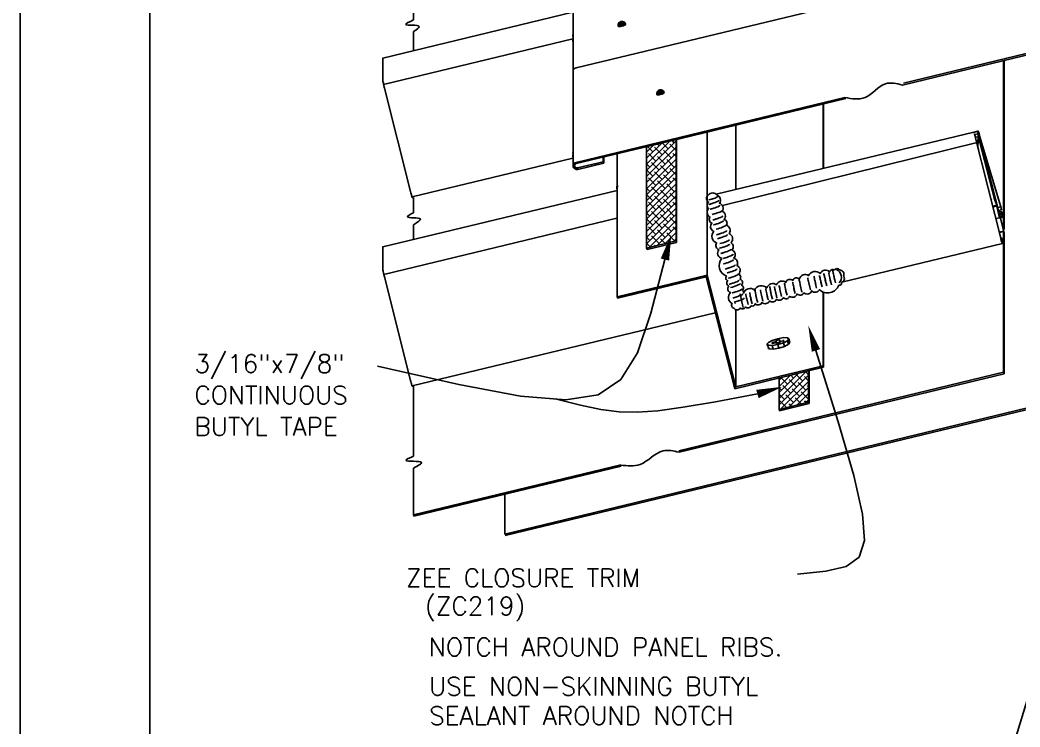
# Model space of a CAD drawing. Extents: x 128.5 to 137, y -26.1 to -15.1.
# Drawn here: x 128.523 to 132.858, y -22.316 to -19.249 of the extents above; entities that cross this region are included whole.
import ezdxf
from ezdxf.enums import TextEntityAlignment as Align

# ---------------------------------------------------------------- set-up
doc = ezdxf.new("R2010")
doc.units = 0
doc.header["$LTSCALE"] = 0.5
doc.header["$MEASUREMENT"] = 0
for name, color, linetype in [('BORDER', 9, 'CONTINUOUS'), ('DIM', 4, 'CONTINUOUS'), ('DWG', 2, 'CONTINUOUS')]:
    doc.layers.add(name, color=color, linetype=linetype)
doc.styles.get("Standard").update_dxf_attribs({"font": 'romans.shx'})

msp = doc.modelspace()

# ---------------------------------------------------------------- hatches: boundary and pattern name
at = {"layer": 'DWG'}
h = msp.add_hatch(dxfattribs=at)
h.set_pattern_fill('ANSI38', color=46, scale=0.15)
h.set_pattern_definition([(45, (9.3305, 0), (-0.0132582521, 0.0132582521), []), (135, (9.3305, 0), (-0.0397747564, 0.0132582521), [0.046875, -0.028125])])
h.paths.add_polyline_path([(131.2393, -20.2392), (131.3671, -20.2077), (131.3671, -19.7679), (131.3458, -19.773), (131.2393, -19.7987)])
h.paths.add_polyline_path([(131.9416, -20.907), (131.9416, -20.7713), (131.8138, -20.8022), (131.8138, -20.9385)])
h.paths.add_polyline_path([(134.6137, -19.7984), (134.4859, -19.7676), (134.4859, -20.214), (134.6137, -20.2455)])
h.paths.add_polyline_path([(134.0395, -20.9385), (134.0395, -20.8022), (133.9339, -20.7766), (133.9117, -20.8155), (133.9117, -20.907)])

# ---------------------------------------------------------------- linework, layer by layer
at = {"layer": 'BORDER'}
for p, q in [((128.5232, -15.1154), (128.5232, -26.1154)), ((129.0857, -15.5529), (129.0857, -25.6779))]:
    msp.add_line(p, q, dxfattribs=at)
at = {"layer": 'DIM', "color": 5}
for points in [[(131.3461, -20.1793, 0, 0.0375, 0), (131.3187, -20.2884, 0.0375, 0.0375, 0)], [(131.9401, -20.5753, 0, 0.0375, 0), (131.9731, -20.6828, 0.0375, 0.0375, 0)], [(131.8278, -20.8402, 0, 0.0375, 0), (131.7197, -20.8715, 0.0375, 0.0375, 0)]]:
    msp.add_lwpolyline(points, format="xyseb", dxfattribs=at)
for points in [[(131.3187, -20.2884), (131.258, -20.5207), (131.1994, -20.6923), (131.1281, -20.8086), (131.0298, -20.8751), (130.8896, -20.8972), (130.6931, -20.8803), (130.4256, -20.8299), (130.0725, -20.7514)], [(131.9731, -20.6828), (132.0693, -20.9924), (132.137, -21.2254), (132.1753, -21.3932), (132.1833, -21.5072), (132.16, -21.5788), (132.1045, -21.6192), (132.0159, -21.64), (131.8932, -21.6524)], [(133.2858, -20.6963), (133.0836, -21.4873), (132.9246, -22.0815), (132.795, -22.5071), (132.6809, -22.7919), (132.5684, -22.964), (132.4437, -23.0513), (132.2928, -23.0817), (132.1018, -23.0834)], [(131.7197, -20.8715), (131.538, -20.905), (131.3974, -20.9293), (131.2877, -20.9445), (131.1987, -20.9508), (131.12, -20.9486), (131.0413, -20.9381), (130.9525, -20.9196), (130.8432, -20.8932)]]:
    msp.add_lwpolyline(points, dxfattribs=at)
at = {"layer": 'DWG'}
for p, q in [((130.921, -18.378), (130.921, -19.8855)), ((132.9271, -18.9756), (130.9336, -19.4571)), ((130.2289, -19.2491), (130.2289, -19.1997)), ((130.9201, -19.215), (130.0966, -19.4148)), ((130.0993, -19.5291), (130.9201, -19.3302)), ((130.2289, -19.3806), (130.2289, -19.2996)), ((130.9201, -19.3203), (130.9201, -19.314)), ((130.9201, -19.3419), (130.9201, -19.3356)), ((130.0966, -19.5156), (130.0966, -19.4139)), ((132.9271, -19.3914), (132.3478, -19.5312)), ((132.3528, -19.5238), (132.9271, -19.3851)), ((130.9228, -19.4643), (130.9273, -19.4598)), ((130.9336, -19.4571), (130.9273, -19.4598)), ((132.7867, -19.4256), (132.7885, -19.4256)), ((132.7867, -20.1501), (132.7867, -19.4256)), ((132.7885, -19.4249), (132.7885, -20.1555)), ((130.921, -19.4697), (130.9228, -19.4643)), ((130.0966, -19.5129), (130.0966, -19.5156)), ((130.0966, -19.5156), (130.0975, -19.5192)), ((130.0975, -19.5192), (130.0984, -19.5237)), ((130.1002, -19.5336), (130.0975, -19.5192)), ((130.0984, -19.5237), (130.0993, -19.5291)), ((130.102, -19.5399), (130.1002, -19.5336)), ((130.1029, -19.5453), (130.102, -19.5399)), ((130.1029, -19.5453), (130.2163, -19.9935)), ((130.9336, -19.8666), (132.0984, -19.5853)), ((132.103, -19.5903), (131.3458, -19.773)), ((132.0046, -19.6146), (132.0055, -19.6146)), ((132.0046, -19.8931), (132.0046, -19.6146)), ((132.0055, -19.6146), (132.0055, -19.8929)), ((131.6266, -19.9844), (131.6266, -19.7064)), ((131.5015, -19.8729), (131.5015, -19.7361)), ((132.658, -19.7352), (131.5411, -20.0051)), ((132.6598, -19.7406), (132.658, -19.7352)), ((132.6589, -19.7352), (132.658, -19.7352)), ((132.676, -19.7307), (132.6589, -19.7352)), ((132.6589, -19.7352), (132.6598, -19.7397)), ((132.6589, -19.7352), (132.6589, -19.7352)), ((132.6751, -19.7316), (132.6598, -19.7361)), ((132.6607, -19.7451), (132.6607, -19.746)), ((132.7786, -20.2131), (132.6607, -19.7451)), ((132.6607, -19.746), (132.6616, -19.746)), ((132.6616, -19.746), (132.6751, -19.7424)), ((132.6625, -19.7478), (132.6634, -19.7514)), ((132.6643, -19.7559), (132.6778, -19.7568)), ((132.6679, -19.7703), (132.667, -19.7649)), ((132.6764, -19.7329), (132.6748, -19.8018)), ((132.6751, -19.7307), (132.6751, -19.7424)), ((132.676, -19.7307), (132.6751, -19.7307)), ((132.676, -19.7343), (132.6751, -19.7316)), ((132.6751, -19.7424), (132.676, -19.7451)), ((132.6751, -19.7424), (132.6805, -19.7433)), ((132.6757, -19.8027), (132.6773, -19.7338)), ((132.676, -19.7487), (132.676, -19.7307)), ((132.6805, -19.7433), (132.676, -19.7316)), ((132.6769, -19.7334), (132.676, -19.7451)), ((132.6787, -19.7397), (132.676, -19.7343)), ((132.6778, -19.7361), (132.676, -19.737)), ((132.676, -19.7379), (132.6769, -19.737)), ((132.676, -19.737), (132.6769, -19.737)), ((132.6769, -19.7379), (132.676, -19.7379)), ((132.676, -19.7487), (132.6778, -19.7469)), ((132.676, -19.7487), (132.6814, -19.7478)), ((132.6787, -19.7577), (132.676, -19.7487)), ((132.6769, -19.7505), (132.676, -19.7487)), ((132.6773, -19.7338), (132.6764, -19.7329)), ((132.6773, -19.7338), (132.6764, -19.7329)), ((132.6773, -19.7338), (132.6764, -19.7338)), ((132.6769, -19.737), (132.6769, -19.7505)), ((132.6769, -19.737), (132.6778, -19.7379)), ((132.6778, -19.7379), (132.6769, -19.7379)), ((132.6769, -19.7523), (132.6778, -19.7514)), ((132.6823, -19.7757), (132.6769, -19.7523)), ((132.6791, -19.7392), (132.6773, -19.7338)), ((132.6782, -19.7365), (132.6773, -19.7365)), ((132.6773, -19.7392), (132.6791, -19.7392)), ((132.6773, -19.7401), (132.6773, -19.7392)), ((132.6782, -19.7392), (132.6773, -19.7401)), ((132.7876, -20.1663), (132.6778, -19.7361)), ((132.6778, -19.7379), (132.6778, -19.7379)), ((132.6796, -19.7424), (132.6778, -19.7433)), ((132.6778, -19.7469), (132.6805, -19.746)), ((132.6778, -19.7514), (132.6823, -19.755)), ((132.6778, -19.7541), (132.6787, -19.7577)), ((132.6778, -19.7541), (132.6778, -19.7541)), ((132.6823, -19.755), (132.6778, -19.7541)), ((132.68, -19.7428), (132.6782, -19.7392)), ((132.6782, -19.741), (132.6782, -19.7437)), ((132.6791, -19.741), (132.6782, -19.741)), ((132.6782, -19.7437), (132.68, -19.7428)), ((132.6809, -19.7464), (132.6782, -19.7473)), ((132.6782, -19.7473), (132.6782, -19.7509)), ((132.6782, -19.7509), (132.6818, -19.75)), ((132.6787, -19.7577), (132.6787, -19.7577)), ((132.6787, -19.7622), (132.6805, -19.7667)), ((132.6791, -19.7392), (132.6791, -19.741)), ((132.6818, -19.75), (132.6791, -19.7392)), ((132.6796, -19.7622), (132.6805, -19.7676)), ((132.6796, -19.7622), (132.6796, -19.7622)), ((132.68, -19.7428), (132.6809, -19.7464)), ((132.6818, -19.7473), (132.68, -19.7428)), ((132.6805, -19.7433), (132.6823, -19.755)), ((132.6805, -19.7433), (132.6805, -19.7433)), ((132.6805, -19.746), (132.6814, -19.7478)), ((132.6805, -19.7658), (132.6832, -19.7649)), ((132.6841, -19.7676), (132.6805, -19.7658)), ((132.6814, -19.7478), (132.6823, -19.7775)), ((132.6814, -19.7478), (132.6814, -19.7478)), ((132.6818, -19.7473), (132.6818, -19.7473)), ((132.6827, -19.7545), (132.6818, -19.7473)), ((132.6827, -19.7518), (132.6818, -19.75)), ((132.7741, -20.0592), (132.6827, -19.7518)), ((132.6832, -19.7631), (132.6859, -19.7712)), ((132.6832, -19.7649), (132.6832, -19.7631)), ((132.6832, -19.7649), (132.6868, -19.7793)), ((132.6841, -19.7649), (132.6832, -19.7649)), ((132.6841, -19.764), (132.6841, -19.7703)), ((132.6841, -19.7703), (132.6841, -19.764)), ((132.6868, -19.7775), (132.6841, -19.7649)), ((131.3458, -19.773), (130.9345, -19.872)), ((131.5676, -20.0532), (132.6832, -19.7775)), ((132.6706, -19.7802), (132.6688, -19.7757)), ((132.6748, -19.8018), (132.6775, -19.8108)), ((132.6766, -19.8045), (132.6757, -19.8027)), ((132.6766, -19.8045), (132.6757, -19.8054)), ((132.6757, -19.8054), (132.6766, -19.8045)), ((132.6766, -19.8072), (132.6766, -19.8045)), ((132.6775, -19.8108), (132.6766, -19.8072)), ((132.6805, -19.7676), (132.748, -20.0313)), ((132.6814, -19.7721), (132.6823, -19.7757)), ((132.6823, -19.7703), (132.6868, -19.773)), ((132.6841, -19.7703), (132.6823, -19.7703)), ((132.6832, -19.7739), (132.685, -19.773)), ((132.6832, -19.7766), (132.6859, -19.7766)), ((132.6832, -19.7775), (132.6832, -19.7766)), ((132.6868, -19.7793), (132.6832, -19.7775)), ((132.685, -19.7667), (132.6841, -19.7676)), ((132.6859, -19.7694), (132.6841, -19.7703)), ((132.685, -19.7721), (132.685, -19.7667)), ((132.6859, -19.7712), (132.685, -19.7721)), ((132.6859, -19.7757), (132.6859, -19.7694)), ((132.6859, -19.7766), (132.6859, -19.7757)), ((132.6868, -19.773), (132.6868, -19.7775)), ((130.2226, -20.0169), (130.9201, -19.8486)), ((130.9201, -19.8234), (130.9201, -19.8288)), ((130.9201, -19.8342), (130.9201, -19.8432)), ((131.0515, -19.845), (131.0533, -19.845)), ((131.0515, -19.8639), (131.0515, -19.845)), ((131.0533, -19.845), (131.0533, -19.8702)), ((131.1118, -19.8306), (131.1118, -19.9665)), ((132.6775, -19.8108), (132.6775, -19.8108)), ((130.921, -19.8792), (130.9228, -19.8738)), ((130.921, -19.8855), (130.9237, -19.8909)), ((130.9228, -19.8738), (130.9273, -19.8693)), ((130.9237, -19.8738), (130.9228, -19.8738)), ((130.9237, -19.8909), (130.9237, -19.8738)), ((130.9237, -19.8909), (130.9291, -19.8954)), ((130.9273, -19.8693), (130.9336, -19.8666)), ((130.93, -19.8747), (130.9273, -19.8792)), ((130.9273, -19.8792), (130.9273, -19.8837)), ((130.9273, -19.8837), (130.93, -19.8882)), ((130.9291, -19.8954), (130.9291, -19.8873)), ((130.9291, -19.8954), (130.9345, -19.8972)), ((130.9345, -19.872), (130.93, -19.8747)), ((130.93, -19.8882), (130.9345, -19.8909)), ((130.9345, -19.8666), (130.9336, -19.8666)), ((130.9345, -19.8909), (130.9399, -19.8909)), ((130.9345, -19.8909), (130.9399, -19.8909)), ((130.9345, -19.8972), (130.9345, -19.8909)), ((130.9399, -19.8909), (131.0515, -19.8639)), ((130.9408, -19.8972), (131.0533, -19.8702)), ((130.9408, -19.8918), (130.9408, -19.8972)), ((131.0515, -19.8639), (131.0533, -19.8702)), ((131.5015, -19.8729), (131.5015, -20.0115)), ((130.9408, -19.8972), (130.9345, -19.8972)), ((131.11, -19.9701), (131.11, -19.9782)), ((131.1109, -19.971), (131.11, -19.9701)), ((131.11, -19.9782), (131.1118, -19.9728)), ((131.1118, -19.9872), (131.11, -19.9782)), ((131.1118, -19.9728), (131.1109, -19.971)), ((131.1115, -19.9885), (131.1115, -19.9621)), ((131.1118, -19.9665), (131.1127, -19.9728)), ((131.1118, -20.106), (131.1118, -19.9665)), ((131.1118, -19.9728), (131.1127, -19.9755)), ((131.1127, -19.9674), (131.1127, -19.9728)), ((131.1127, -19.9728), (131.1127, -19.9674)), ((132.7264, -19.944), (132.73, -19.9458)), ((132.7291, -19.9413), (132.73, -19.944)), ((132.7291, -19.9413), (132.7291, -19.9413)), ((132.73, -19.9458), (132.7291, -19.9413)), ((132.73, -19.944), (132.73, -19.9467)), ((132.7471, -20.0205), (132.73, -19.9458)), ((131.1115, -19.9885), (130.0966, -20.2338)), ((130.2172, -19.9989), (130.2163, -19.9935)), ((130.2172, -19.9989), (130.219, -20.0034)), ((130.2199, -20.0079), (130.219, -20.0034)), ((130.2217, -20.0151), (130.2199, -20.0079)), ((130.2208, -20.0115), (130.2217, -20.0151)), ((130.2235, -20.0187), (130.2217, -20.0151)), ((130.2235, -20.0187), (130.2244, -20.0187)), ((130.2244, -20.0187), (130.2244, -20.0187)), ((130.2289, -20.0187), (130.2289, -20.0852)), ((131.5015, -20.3562), (131.5015, -20.0115)), ((132.7462, -20.0196), (132.7462, -20.0196)), ((132.7471, -20.0205), (132.7462, -20.0196)), ((132.7462, -20.0196), (132.7507, -20.0367)), ((132.7462, -20.0241), (132.7471, -20.0259)), ((132.7471, -20.0205), (132.7471, -20.0205)), ((132.748, -20.0277), (132.7471, -20.0205)), ((132.7336, -20.0313), (132.7327, -20.0277)), ((132.7399, -20.0574), (132.757, -20.0529)), ((132.7579, -20.0565), (132.7408, -20.0601)), ((132.7471, -20.0259), (132.7534, -20.0421)), ((132.748, -20.0277), (132.7489, -20.034)), ((132.748, -20.0277), (132.748, -20.0277)), ((132.7489, -20.0304), (132.748, -20.0277)), ((132.7489, -20.0313), (132.7489, -20.0304)), ((132.7525, -20.0367), (132.7489, -20.0313)), ((132.7525, -20.0367), (132.7516, -20.0367)), ((132.7516, -20.0376), (132.7525, -20.0376)), ((132.7525, -20.0376), (132.7525, -20.0367)), ((132.7525, -20.0376), (132.7525, -20.0367)), ((132.7534, -20.0394), (132.757, -20.0529)), ((132.7534, -20.0394), (132.7534, -20.0394)), ((132.7543, -20.0448), (132.7534, -20.0394)), ((132.7534, -20.0421), (132.7543, -20.043)), ((132.7543, -20.0421), (132.7543, -20.0448)), ((132.7543, -20.043), (132.7543, -20.0421)), ((132.7543, -20.043), (132.7561, -20.0502)), ((132.757, -20.0529), (132.7579, -20.0574)), ((132.7579, -20.0565), (132.7696, -20.1078)), ((132.7579, -20.0574), (132.7579, -20.0565)), ((132.7633, -20.0619), (132.7741, -20.0592)), ((132.7741, -20.0565), (132.7759, -20.0673)), ((132.7741, -20.0565), (132.7741, -20.0565)), ((132.7759, -20.0673), (132.7777, -20.0727)), ((132.7777, -20.0727), (132.7759, -20.0682)), ((132.7759, -20.0682), (132.7777, -20.0727)), ((131.1109, -20.1087), (130.1002, -20.3526)), ((131.1118, -20.106), (131.1118, -20.4498)), ((132.7696, -20.1078), (132.7534, -20.1105)), ((132.766, -20.0754), (132.7777, -20.0727)), ((132.7669, -20.0763), (132.766, -20.0754)), ((132.7678, -20.0799), (132.7795, -20.0817)), ((132.7696, -20.1078), (132.7687, -20.1069)), ((132.7795, -20.0853), (132.7696, -20.088)), ((132.7696, -20.088), (132.7705, -20.0907)), ((132.775, -20.1069), (132.7696, -20.1078)), ((132.7705, -20.0907), (132.7804, -20.088)), ((132.7804, -20.0907), (132.7714, -20.0925)), ((132.7795, -20.0997), (132.7732, -20.1006)), ((132.7732, -20.1006), (132.7741, -20.1069)), ((132.7741, -20.1069), (132.7804, -20.106)), ((132.7804, -20.106), (132.775, -20.1069)), ((132.7795, -20.0817), (132.7795, -20.0853)), ((132.7795, -20.0853), (132.7804, -20.0871)), ((132.7804, -20.088), (132.7795, -20.0853)), ((132.7804, -20.0916), (132.7795, -20.0997)), ((132.7804, -20.0979), (132.7795, -20.0997)), ((132.7795, -20.0997), (132.7804, -20.106)), ((132.7804, -20.0871), (132.7804, -20.0907)), ((132.7813, -20.0907), (132.7804, -20.0871)), ((132.7804, -20.088), (132.7804, -20.0916)), ((132.7804, -20.097), (132.7822, -20.0961)), ((132.7822, -20.0979), (132.7804, -20.0979)), ((132.7804, -20.106), (132.7822, -20.0979)), ((132.7813, -20.0943), (132.7813, -20.0907)), ((132.7822, -20.0961), (132.7813, -20.0943)), ((132.7822, -20.0961), (132.7822, -20.0979)), ((132.7822, -20.0979), (132.7822, -20.0961)), ((130.2289, -20.1371), (130.2289, -20.1996)), ((132.7804, -20.1321), (132.7849, -20.1474)), ((132.7804, -20.1339), (132.7804, -20.1339)), ((132.7822, -20.1366), (132.7804, -20.1339)), ((132.7804, -20.1384), (132.7867, -20.1537)), ((132.7822, -20.142), (132.7822, -20.1366)), ((132.7822, -20.1384), (132.7831, -20.1402)), ((132.7867, -20.1627), (132.7822, -20.1384)), ((132.7822, -20.142), (132.7858, -20.1582)), ((132.7849, -20.1474), (132.7822, -20.142)), ((132.7831, -20.1402), (132.7831, -20.1429)), ((132.7831, -20.1483), (132.7858, -20.1483)), ((132.784, -20.1474), (132.7849, -20.151)), ((132.7849, -20.1474), (132.784, -20.1474)), ((132.7849, -20.1528), (132.784, -20.1528)), ((132.7849, -20.1465), (132.7849, -20.1474)), ((132.7876, -20.1555), (132.7849, -20.1465)), ((132.7849, -20.151), (132.7858, -20.151)), ((132.7849, -20.1528), (132.7849, -20.1528)), ((132.7867, -20.1537), (132.7849, -20.1528)), ((132.7858, -20.1483), (132.7867, -20.1501)), ((132.7858, -20.1483), (132.7858, -20.1483)), ((132.7858, -20.151), (132.7858, -20.1537)), ((132.7867, -20.1537), (132.7858, -20.1555)), ((132.7858, -20.1537), (132.7867, -20.1537)), ((132.7858, -20.1555), (132.7876, -20.1555)), ((132.7885, -20.1555), (132.7858, -20.1564)), ((132.7876, -20.1555), (132.7867, -20.1627)), ((132.7885, -20.1555), (132.7876, -20.1564)), ((132.7876, -20.1564), (132.7876, -20.1555)), ((132.7876, -20.1564), (132.7885, -20.1555)), ((132.7867, -20.1645), (132.7678, -20.169)), ((132.7678, -20.169), (132.7687, -20.1708)), ((132.7687, -20.1708), (132.7867, -20.1663)), ((132.7741, -20.1942), (132.7741, -20.1951)), ((132.775, -20.1996), (132.7741, -20.1942)), ((132.775, -20.196), (132.7795, -20.1951)), ((132.775, -20.1987), (132.775, -20.196)), ((132.775, -20.1987), (132.775, -20.1987)), ((132.775, -20.1996), (132.775, -20.1987)), ((132.7795, -20.1951), (132.7804, -20.2122)), ((132.7795, -20.1951), (132.7804, -20.2005)), ((132.7858, -20.1564), (132.7876, -20.1564)), ((132.7858, -20.1582), (132.7858, -20.1609)), ((132.7858, -20.1582), (132.7867, -20.1627)), ((132.7858, -20.1582), (132.7858, -20.1582)), ((132.7876, -20.1564), (132.7867, -20.1645)), ((132.7867, -20.1627), (132.7867, -20.7774)), ((132.7867, -20.1663), (132.7876, -20.1726)), ((132.7876, -20.1564), (132.7876, -20.1564)), ((132.7876, -20.1699), (132.7876, -20.1663)), ((132.7885, -20.1726), (132.7876, -20.1699)), ((132.7876, -20.1726), (132.7885, -20.1726)), ((132.7885, -20.1744), (132.7876, -20.1744)), ((132.7885, -20.1726), (132.7885, -20.1744)), ((132.7885, -20.7837), (132.7885, -20.1726)), ((130.0966, -20.232), (130.0966, -20.3346)), ((132.0848, -20.3866), (132.7813, -20.2194)), ((132.7804, -20.2005), (132.775, -20.1996)), ((132.775, -20.1996), (132.7759, -20.205)), ((132.7804, -20.2005), (132.775, -20.1996)), ((132.7759, -20.2023), (132.7759, -20.205)), ((132.7777, -20.2068), (132.7759, -20.2023)), ((132.7759, -20.205), (132.7777, -20.2095)), ((132.7777, -20.2068), (132.7804, -20.2185)), ((132.7777, -20.2068), (132.7777, -20.2068)), ((132.7786, -20.2095), (132.7777, -20.2068)), ((132.7777, -20.2095), (132.7804, -20.2122)), ((132.7786, -20.2095), (132.7786, -20.2095)), ((132.7786, -20.2131), (132.7786, -20.2095)), ((132.7795, -20.2131), (132.7786, -20.2131)), ((132.7795, -20.2122), (132.7795, -20.2131)), ((132.7804, -20.2122), (132.7795, -20.2122)), ((132.7804, -20.2005), (132.7804, -20.2005)), ((132.7822, -20.2176), (132.7804, -20.2005)), ((132.7804, -20.2122), (132.7804, -20.214)), ((132.7804, -20.214), (132.7822, -20.2176)), ((132.7804, -20.2185), (132.7813, -20.2194)), ((132.7813, -20.2185), (132.7822, -20.2176)), ((132.7813, -20.2194), (132.7813, -20.2185)), ((132.7813, -20.2194), (132.7813, -20.2203)), ((132.7822, -20.2176), (132.7822, -20.2194)), ((130.0966, -20.3346), (130.0966, -20.3319)), ((130.0975, -20.3382), (130.0966, -20.3346)), ((130.0993, -20.3472), (130.0975, -20.3382)), ((130.0993, -20.3472), (130.1029, -20.3634)), ((130.1002, -20.3526), (130.0993, -20.3472)), ((130.1002, -20.3526), (130.0993, -20.3472)), ((130.102, -20.358), (130.1002, -20.3526)), ((130.1029, -20.3634), (130.102, -20.358)), ((130.1029, -20.3634), (130.2163, -20.8125)), ((131.1118, -20.4498), (131.5015, -20.3562)), ((131.1127, -20.4561), (131.497, -20.3634)), ((131.5015, -20.3562), (131.497, -20.358)), ((131.497, -20.358), (131.497, -20.3634)), ((131.497, -20.3634), (131.6221, -20.8485)), ((131.6266, -20.8404), (131.5015, -20.3562)), ((131.1127, -20.4561), (131.1118, -20.4498)), ((131.1127, -20.4507), (131.1127, -20.4561)), ((132.0046, -20.7495), (132.0046, -20.4291)), ((132.0055, -20.4295), (132.0055, -20.7558)), ((130.2226, -20.8359), (131.5366, -20.52)), ((131.6266, -20.5058), (131.6266, -20.8404)), ((131.6221, -20.8485), (132.0055, -20.7558)), ((132.0046, -20.7495), (131.6266, -20.8404)), ((132.0055, -20.7558), (132.0046, -20.7495)), ((132.0055, -20.7558), (132.0046, -20.7495)), ((132.7867, -20.7774), (131.3797, -21.1175)), ((131.3799, -21.1237), (132.7885, -20.7837)), ((132.7885, -20.7837), (132.7867, -20.7774)), ((132.7867, -20.7774), (132.7885, -20.7837)), ((130.2163, -20.8125), (130.2172, -20.8179)), ((130.2172, -20.8179), (130.2163, -20.8125)), ((130.2172, -20.8179), (130.219, -20.8224)), ((130.219, -20.8224), (130.2199, -20.8269)), ((130.2199, -20.8269), (130.2217, -20.8341)), ((130.2217, -20.8341), (130.2235, -20.8377)), ((130.2235, -20.8377), (130.2226, -20.8359)), ((130.2244, -20.8377), (130.2235, -20.8377)), ((130.2289, -20.8377), (130.2244, -20.8377)), ((130.2289, -21.1411), (130.2289, -20.8377)), ((131.6221, -20.8485), (131.6221, -20.8224)), ((131.8138, -20.8341), (131.8138, -20.8269)), ((131.8138, -20.8305), (131.8138, -20.8323)), ((131.8138, -20.8377), (131.8138, -20.8413)), ((131.8138, -20.8431), (131.8138, -20.8503)), ((131.8138, -20.8467), (131.8138, -20.8485)), ((131.8138, -20.8557), (131.8138, -20.8575)), ((131.127, -21.1786), (130.2289, -21.3957)), ((130.2289, -21.3957), (130.2289, -21.1931)), ((130.2307, -21.4011), (131.1292, -21.1842)), ((130.2289, -21.3957), (130.2307, -21.4011))]:
    msp.add_line(p, q, dxfattribs=at)
at = {"layer": 'DWG', "color": 46}
for p, q in [((131.119, -19.2618), (131.1163, -19.269)), ((131.1163, -19.269), (131.1181, -19.2636)), ((131.1172, -19.2708), (131.1163, -19.269)), ((131.1163, -19.269), (131.1172, -19.2708)), ((131.1163, -19.2753), (131.1163, -19.269)), ((131.1172, -19.2771), (131.1163, -19.2753)), ((131.119, -19.2645), (131.1172, -19.2708)), ((131.1172, -19.2708), (131.1172, -19.2771)), ((131.1172, -19.2708), (131.1253, -19.2708)), ((131.1262, -19.2771), (131.1172, -19.2771)), ((131.1181, -19.2636), (131.1226, -19.2591)), ((131.1181, -19.2636), (131.119, -19.2645)), ((131.119, -19.2645), (131.1181, -19.2636)), ((131.128, -19.2564), (131.119, -19.2645)), ((131.1226, -19.2591), (131.119, -19.2618)), ((131.1217, -19.2645), (131.119, -19.2645)), ((131.119, -19.2645), (131.1253, -19.2645)), ((131.1199, -19.2708), (131.1208, -19.2771)), ((131.1244, -19.2591), (131.1217, -19.2645)), ((131.1307, -19.2555), (131.1226, -19.2582)), ((131.1343, -19.2564), (131.1226, -19.2582)), ((131.1226, -19.2582), (131.1226, -19.2591)), ((131.1226, -19.2591), (131.1289, -19.2591)), ((131.1244, -19.2591), (131.128, -19.2564)), ((131.1244, -19.2573), (131.1244, -19.2591)), ((131.1334, -19.2627), (131.1244, -19.2573)), ((131.1262, -19.2591), (131.1253, -19.2645)), ((131.1253, -19.2645), (131.1298, -19.2636)), ((131.1253, -19.2645), (131.1253, -19.2708)), ((131.1253, -19.2708), (131.1307, -19.2699)), ((131.1253, -19.2708), (131.1262, -19.2771)), ((131.1262, -19.2564), (131.128, -19.2564)), ((131.1343, -19.2564), (131.1262, -19.2564)), ((131.1289, -19.2591), (131.1262, -19.2591)), ((131.1298, -19.2636), (131.1262, -19.2771)), ((131.1262, -19.2771), (131.1325, -19.2762)), ((131.128, -19.2564), (131.1343, -19.2555)), ((131.128, -19.2564), (131.1289, -19.2555)), ((131.1325, -19.2555), (131.128, -19.2564)), ((131.1433, -19.2717), (131.128, -19.2564)), ((131.128, -19.2564), (131.1379, -19.2609)), ((131.1325, -19.2573), (131.128, -19.2564)), ((131.128, -19.2564), (131.1325, -19.2573)), ((131.1289, -19.2555), (131.1343, -19.2555)), ((131.1298, -19.2636), (131.1289, -19.2591)), ((131.1334, -19.2627), (131.1298, -19.2636)), ((131.1307, -19.2555), (131.1307, -19.2555)), ((131.1325, -19.2555), (131.1307, -19.2555)), ((131.1334, -19.2627), (131.1307, -19.2582)), ((131.1307, -19.2699), (131.1415, -19.2663)), ((131.1307, -19.2699), (131.1325, -19.2762)), ((131.1325, -19.2555), (131.1325, -19.2555)), ((131.1343, -19.2555), (131.1325, -19.2555)), ((131.1343, -19.2555), (131.1325, -19.2555)), ((131.1325, -19.2762), (131.1388, -19.2744)), ((131.1379, -19.2609), (131.1334, -19.2627)), ((131.1361, -19.2681), (131.1334, -19.2627)), ((131.1343, -19.2555), (131.1343, -19.2564)), ((131.1406, -19.2582), (131.1343, -19.2555)), ((131.1343, -19.2555), (131.1343, -19.2564)), ((131.1397, -19.2573), (131.1343, -19.2555)), ((131.1397, -19.2591), (131.1343, -19.2564)), ((131.1343, -19.2564), (131.1397, -19.2591)), ((131.1388, -19.2744), (131.1361, -19.2681)), ((131.1379, -19.2609), (131.1406, -19.2582)), ((131.1442, -19.2609), (131.1379, -19.2609)), ((131.1415, -19.2663), (131.1379, -19.2609)), ((131.1487, -19.2681), (131.1388, -19.2564)), ((131.1388, -19.2744), (131.1433, -19.2717)), ((131.1397, -19.2573), (131.1451, -19.2618)), ((131.1406, -19.2582), (131.1397, -19.2573)), ((131.1442, -19.2609), (131.1406, -19.2582)), ((131.1415, -19.2663), (131.1433, -19.2717)), ((131.1487, -19.2681), (131.1415, -19.2663)), ((131.1433, -19.2717), (131.1469, -19.2699)), ((131.1451, -19.2627), (131.1442, -19.2609)), ((131.1451, -19.2618), (131.1442, -19.2636)), ((131.1442, -19.2636), (131.1451, -19.2627)), ((131.1469, -19.2699), (131.1442, -19.2636)), ((131.1451, -19.2618), (131.1487, -19.2681)), ((131.1469, -19.2699), (131.1487, -19.2681)), ((131.2918, -19.5561), (131.2837, -19.566)), ((131.2837, -19.566), (131.2855, -19.5606)), ((131.2837, -19.566), (131.2855, -19.5606)), ((131.2846, -19.5669), (131.2837, -19.566)), ((131.2837, -19.5723), (131.2837, -19.566)), ((131.2882, -19.5741), (131.2837, -19.5723)), ((131.2855, -19.5732), (131.2837, -19.5723)), ((131.2855, -19.5606), (131.2846, -19.5669)), ((131.2864, -19.5615), (131.2846, -19.5669)), ((131.2846, -19.5669), (131.2855, -19.5732)), ((131.2846, -19.5669), (131.2882, -19.5678)), ((131.2855, -19.5606), (131.2909, -19.5561)), ((131.2855, -19.5606), (131.2864, -19.5588)), ((131.2882, -19.5741), (131.2855, -19.5732)), ((131.2864, -19.5588), (131.2909, -19.5552)), ((131.2909, -19.5561), (131.2864, -19.5588)), ((131.2864, -19.5588), (131.2864, -19.5615)), ((131.2927, -19.5615), (131.2864, -19.5615)), ((131.2891, -19.5615), (131.2882, -19.5678)), ((131.2882, -19.5678), (131.2927, -19.5678)), ((131.2882, -19.5678), (131.2882, -19.5741)), ((131.2927, -19.5678), (131.2882, -19.5678)), ((131.2882, -19.5678), (131.2927, -19.5678)), ((131.2936, -19.5741), (131.2882, -19.5741)), ((131.2927, -19.5615), (131.2891, -19.5615)), ((131.29, -19.5552), (131.299, -19.5525)), ((131.2909, -19.5561), (131.29, -19.5552)), ((131.29, -19.5552), (131.2909, -19.5552)), ((131.2909, -19.5552), (131.3026, -19.5525)), ((131.2918, -19.5543), (131.2909, -19.5552)), ((131.2909, -19.5552), (131.2909, -19.5561)), ((131.3125, -19.5606), (131.2909, -19.5561)), ((131.2909, -19.5561), (131.2963, -19.5561)), ((131.3008, -19.5525), (131.2918, -19.5543)), ((131.3089, -19.5624), (131.2918, -19.5561)), ((131.2936, -19.5561), (131.2927, -19.5615)), ((131.3017, -19.5597), (131.2927, -19.5615)), ((131.2927, -19.5615), (131.2927, -19.5678)), ((131.2927, -19.5678), (131.2981, -19.5669)), ((131.2927, -19.5678), (131.2936, -19.5741)), ((131.2936, -19.5534), (131.2963, -19.5525)), ((131.308, -19.5534), (131.2936, -19.5534)), ((131.2963, -19.5561), (131.2936, -19.5561)), ((131.2972, -19.5606), (131.2936, -19.5741)), ((131.2936, -19.5741), (131.3044, -19.5651)), ((131.3008, -19.5516), (131.2963, -19.5534)), ((131.2963, -19.5525), (131.2963, -19.5561)), ((131.2963, -19.5534), (131.2963, -19.5525)), ((131.3026, -19.5525), (131.2963, -19.5534)), ((131.2963, -19.5525), (131.299, -19.5525)), ((131.2963, -19.5534), (131.2963, -19.5561)), ((131.2963, -19.5534), (131.299, -19.5552)), ((131.2963, -19.5534), (131.3008, -19.5543)), ((131.2963, -19.5561), (131.2963, -19.5534)), ((131.2963, -19.5561), (131.2972, -19.5606)), ((131.2981, -19.5669), (131.2999, -19.5723)), ((131.299, -19.5525), (131.3008, -19.5516)), ((131.299, -19.5552), (131.3017, -19.5534)), ((131.3017, -19.5597), (131.299, -19.5552)), ((131.2999, -19.5723), (131.3062, -19.5705)), ((131.3008, -19.5516), (131.3008, -19.5525)), ((131.3134, -19.5588), (131.3008, -19.5516)), ((131.3008, -19.5516), (131.3008, -19.5516)), ((131.3026, -19.5525), (131.3008, -19.5543)), ((131.3008, -19.5543), (131.3017, -19.5525)), ((131.3008, -19.5543), (131.3053, -19.5579)), ((131.3017, -19.5525), (131.308, -19.5534)), ((131.3017, -19.5534), (131.308, -19.5561)), ((131.3017, -19.5597), (131.3053, -19.5579)), ((131.3044, -19.5651), (131.3017, -19.5597)), ((131.3026, -19.5525), (131.3026, -19.5525)), ((131.308, -19.5534), (131.3026, -19.5525)), ((131.3026, -19.5525), (131.3053, -19.5534)), ((131.308, -19.5552), (131.3026, -19.5525)), ((131.3089, -19.5624), (131.3044, -19.5651)), ((131.3044, -19.5651), (131.3062, -19.5705)), ((131.3053, -19.5579), (131.3089, -19.5624)), ((131.3053, -19.5579), (131.3143, -19.5669)), ((131.3062, -19.5705), (131.3116, -19.5687)), ((131.308, -19.5561), (131.308, -19.5534)), ((131.3125, -19.5579), (131.308, -19.5552)), ((131.308, -19.5552), (131.3125, -19.5579)), ((131.308, -19.5561), (131.308, -19.5552)), ((131.3125, -19.5579), (131.308, -19.5561)), ((131.3089, -19.5624), (131.3116, -19.5687)), ((131.3116, -19.5687), (131.3143, -19.5669)), ((131.3125, -19.5579), (131.3125, -19.5579)), ((131.3134, -19.5588), (131.3125, -19.5606)), ((131.3125, -19.5606), (131.3134, -19.5588)), ((131.3143, -19.5669), (131.3125, -19.5606)), ((131.3161, -19.5642), (131.3134, -19.5588)), ((131.3143, -19.5669), (131.3161, -19.5642)), ((131.2393, -19.7987), (131.2393, -20.2392)), ((131.3671, -20.2077), (131.3671, -19.7679)), ((131.3689, -19.7674), (131.3689, -20.214)), ((131.5087, -20.0295), (131.5366, -20.0214)), ((131.5303, -20.0232), (131.5231, -20.0259)), ((131.5366, -20.0214), (131.5411, -20.0187)), ((131.5366, -20.0214), (131.5411, -20.0187)), ((131.5411, -20.0187), (131.5456, -20.0169)), ((131.5456, -20.0169), (131.551, -20.0133)), ((131.551, -20.0133), (131.551, -20.0124)), ((131.5304, -20.0429), (131.5088, -20.0492)), ((131.5088, -20.0492), (131.516, -20.0474)), ((131.5361, -20.0636), (131.5145, -20.0699)), ((131.5145, -20.0699), (131.5217, -20.0681)), ((131.516, -20.0474), (131.5232, -20.0447)), ((131.5217, -20.0681), (131.5289, -20.0654)), ((131.5367, -20.0402), (131.5304, -20.0429)), ((131.5424, -20.0609), (131.5361, -20.0636)), ((131.5367, -20.0402), (131.5421, -20.0384)), ((131.5421, -20.0384), (131.5493, -20.0348)), ((131.5424, -20.0609), (131.5478, -20.0591)), ((131.5478, -20.0591), (131.555, -20.0555)), ((131.5493, -20.0348), (131.5511, -20.033)), ((131.5493, -20.0348), (131.5511, -20.033)), ((131.5511, -20.033), (131.552, -20.0312)), ((131.555, -20.0555), (131.5568, -20.0537)), ((131.555, -20.0555), (131.5568, -20.0537)), ((131.5568, -20.0537), (131.5577, -20.0519)), ((131.524, -20.0934), (131.5321, -20.0907)), ((131.5474, -20.1106), (131.5258, -20.1169)), ((131.5321, -20.0907), (131.5393, -20.0889)), ((131.533, -20.1151), (131.5402, -20.1124)), ((131.5393, -20.0889), (131.5456, -20.0862)), ((131.5456, -20.0862), (131.5519, -20.0844)), ((131.5537, -20.1079), (131.5474, -20.1106)), ((131.5519, -20.0844), (131.5573, -20.0826)), ((131.5537, -20.1079), (131.5591, -20.1061)), ((131.5573, -20.0826), (131.5618, -20.0799)), ((131.5591, -20.1061), (131.5663, -20.1025)), ((131.5618, -20.0799), (131.5645, -20.0781)), ((131.5645, -20.0781), (131.5663, -20.0772)), ((131.5663, -20.0772), (131.5672, -20.0754)), ((131.5663, -20.1025), (131.5681, -20.1007)), ((131.5663, -20.1025), (131.5681, -20.1007)), ((131.5681, -20.1007), (131.569, -20.0989)), ((131.5258, -20.1169), (131.533, -20.1151)), ((131.5511, -20.1313), (131.5295, -20.1376)), ((131.5295, -20.1376), (131.5367, -20.1358)), ((131.5367, -20.1358), (131.5439, -20.1331)), ((131.5474, -20.1546), (131.5402, -20.1564)), ((131.5555, -20.1519), (131.5474, -20.1546)), ((131.5574, -20.1286), (131.5511, -20.1313)), ((131.5618, -20.1501), (131.5555, -20.1519)), ((131.5574, -20.1286), (131.5628, -20.1268)), ((131.5681, -20.1474), (131.5618, -20.1501)), ((131.5628, -20.1268), (131.57, -20.1232)), ((131.5735, -20.1456), (131.5681, -20.1474)), ((131.5681, -20.1474), (131.5735, -20.1456)), ((131.57, -20.1232), (131.5718, -20.1214)), ((131.57, -20.1232), (131.5718, -20.1214)), ((131.5718, -20.1214), (131.5727, -20.1196)), ((131.5735, -20.1456), (131.5807, -20.142)), ((131.5807, -20.142), (131.5825, -20.1402)), ((131.5825, -20.1402), (131.5834, -20.1384)), ((131.2393, -20.1789), (131.2393, -20.1798)), ((131.2393, -20.1852), (131.2393, -20.1843)), ((131.2393, -20.1897), (131.2393, -20.1906)), ((131.2393, -20.196), (131.2393, -20.1951)), ((131.3671, -20.187), (131.3671, -20.1816)), ((131.3671, -20.1978), (131.3671, -20.1924)), ((131.5643, -20.1745), (131.5427, -20.1808)), ((131.5427, -20.1808), (131.5499, -20.179)), ((131.5681, -20.1915), (131.5465, -20.1978)), ((131.5465, -20.1978), (131.5537, -20.196)), ((131.5499, -20.179), (131.5571, -20.1763)), ((131.5537, -20.196), (131.5609, -20.1933)), ((131.5706, -20.1718), (131.5643, -20.1745)), ((131.5744, -20.1888), (131.5681, -20.1915)), ((131.5706, -20.1718), (131.576, -20.17)), ((131.5744, -20.1888), (131.5798, -20.187)), ((131.576, -20.17), (131.5832, -20.1664)), ((131.5798, -20.187), (131.587, -20.1834)), ((131.5832, -20.1664), (131.585, -20.1646)), ((131.5832, -20.1664), (131.585, -20.1646)), ((131.585, -20.1646), (131.5859, -20.1628)), ((131.587, -20.1834), (131.5888, -20.1816)), ((131.587, -20.1834), (131.5888, -20.1816)), ((131.5888, -20.1816), (131.5897, -20.1798)), ((131.2393, -20.2014), (131.2393, -20.2005)), ((131.2393, -20.2041), (131.2393, -20.2122)), ((131.2393, -20.2077), (131.2393, -20.2068)), ((131.2393, -20.2392), (131.3671, -20.2077)), ((131.2393, -20.2392), (131.2411, -20.2446)), ((131.3689, -20.214), (131.2411, -20.2446)), ((131.359, -20.2095), (131.3572, -20.2104)), ((131.3671, -20.2032), (131.3671, -20.2059)), ((131.3671, -20.2077), (131.3689, -20.214)), ((131.5775, -20.2328), (131.5559, -20.2391)), ((131.5559, -20.2391), (131.5631, -20.2373)), ((131.5708, -20.2158), (131.5564, -20.2194)), ((131.5631, -20.2373), (131.5703, -20.2346)), ((131.578, -20.2131), (131.5708, -20.2158)), ((131.5838, -20.2301), (131.5775, -20.2328)), ((131.5834, -20.2113), (131.578, -20.2131)), ((131.5834, -20.2113), (131.5888, -20.2086)), ((131.5838, -20.2301), (131.5892, -20.2283)), ((131.5888, -20.2086), (131.5933, -20.2068)), ((131.5892, -20.2283), (131.5964, -20.2247)), ((131.5933, -20.2068), (131.5987, -20.2032)), ((131.5964, -20.2247), (131.5982, -20.2229)), ((131.5964, -20.2247), (131.5982, -20.2229)), ((131.5982, -20.2229), (131.5991, -20.2211)), ((131.5987, -20.2032), (131.5987, -20.2023)), ((131.5831, -20.2554), (131.5615, -20.2617)), ((131.5615, -20.2617), (131.5687, -20.2599)), ((131.5687, -20.2599), (131.5759, -20.2572)), ((131.5717, -20.2833), (131.5798, -20.2806)), ((131.5798, -20.2806), (131.587, -20.2788)), ((131.5894, -20.2527), (131.5831, -20.2554)), ((131.587, -20.2788), (131.5933, -20.2761)), ((131.5894, -20.2527), (131.5948, -20.2509)), ((131.5933, -20.2761), (131.5996, -20.2743)), ((131.5933, -20.2761), (131.5996, -20.2743)), ((131.5948, -20.2509), (131.602, -20.2473)), ((131.5996, -20.2743), (131.605, -20.2725)), ((131.602, -20.2473), (131.6038, -20.2455)), ((131.602, -20.2473), (131.6038, -20.2455)), ((131.6038, -20.2455), (131.6047, -20.2437)), ((131.605, -20.2725), (131.6095, -20.2698)), ((131.6095, -20.2698), (131.6122, -20.268)), ((131.6122, -20.268), (131.614, -20.2671)), ((131.6149, -20.2653), (131.614, -20.2671)), ((131.5944, -20.3005), (131.5728, -20.3068)), ((131.5728, -20.3068), (131.58, -20.305)), ((131.58, -20.305), (131.5872, -20.3023)), ((131.602, -20.3231), (131.5804, -20.3294)), ((131.5804, -20.3294), (131.5876, -20.3276)), ((131.5876, -20.3276), (131.5948, -20.3249)), ((131.6007, -20.2978), (131.5944, -20.3005)), ((131.6007, -20.2978), (131.6061, -20.296)), ((131.6083, -20.3204), (131.602, -20.3231)), ((131.6061, -20.296), (131.6133, -20.2924)), ((131.6083, -20.3204), (131.6137, -20.3186)), ((131.6133, -20.2924), (131.6151, -20.2906)), ((131.6133, -20.2924), (131.6151, -20.2906)), ((131.6137, -20.3186), (131.6209, -20.315)), ((131.6151, -20.2906), (131.616, -20.2888)), ((131.6209, -20.315), (131.6227, -20.3132)), ((131.6209, -20.315), (131.6227, -20.3132)), ((131.6227, -20.3132), (131.6236, -20.3114)), ((131.6302, -20.3301), (131.6311, -20.3283)), ((131.6095, -20.34), (131.5879, -20.3463)), ((131.5879, -20.3463), (131.5951, -20.3445)), ((131.6152, -20.3626), (131.5936, -20.3689)), ((131.5936, -20.3689), (131.6008, -20.3671)), ((131.5951, -20.3445), (131.6023, -20.3418)), ((131.6008, -20.3671), (131.608, -20.3644)), ((131.6158, -20.3373), (131.6095, -20.34)), ((131.6215, -20.3599), (131.6152, -20.3626)), ((131.6158, -20.3373), (131.6212, -20.3355)), ((131.6212, -20.3355), (131.6284, -20.3319)), ((131.6215, -20.3599), (131.6269, -20.3581)), ((131.6269, -20.3581), (131.6341, -20.3545)), ((131.6284, -20.3319), (131.6302, -20.3301)), ((131.6284, -20.3319), (131.6302, -20.3301)), ((131.6341, -20.3545), (131.6359, -20.3527)), ((131.6341, -20.3545), (131.6359, -20.3527)), ((131.6359, -20.3527), (131.6368, -20.3509)), ((131.9385, -20.3698), (131.9385, -20.3671)), ((131.9403, -20.3788), (131.9385, -20.3698)), ((131.965, -20.3598), (131.965, -20.3625)), ((131.965, -20.3625), (131.9668, -20.3715)), ((131.9668, -20.3715), (131.9677, -20.3769)), ((131.9894, -20.3604), (131.9894, -20.3577)), ((131.9912, -20.3694), (131.9894, -20.3604)), ((131.9921, -20.3748), (131.9912, -20.3694)), ((132.0082, -20.351), (132.0082, -20.3483)), ((132.01, -20.36), (132.0082, -20.351)), ((132.0109, -20.3654), (132.01, -20.36)), ((132.0127, -20.3708), (132.0109, -20.3654)), ((132.0109, -20.3654), (132.0127, -20.3708)), ((132.0136, -20.3771), (132.0127, -20.3708)), ((132.0127, -20.3708), (132.0163, -20.3897)), ((132.0289, -20.3472), (132.0289, -20.3445)), ((132.0307, -20.3562), (132.0289, -20.3472)), ((132.0316, -20.3616), (132.0307, -20.3562)), ((132.0316, -20.3616), (132.0334, -20.367)), ((132.0334, -20.367), (132.0316, -20.3616)), ((132.0334, -20.367), (132.037, -20.3859)), ((132.0343, -20.3733), (132.0334, -20.367)), ((132.0462, -20.3379), (132.0462, -20.3352)), ((132.048, -20.3469), (132.0462, -20.3379)), ((132.0489, -20.3523), (132.048, -20.3469)), ((132.0489, -20.3523), (132.0507, -20.3577)), ((132.0507, -20.3577), (132.0489, -20.3523)), ((132.0507, -20.3577), (132.0543, -20.3766)), ((132.0516, -20.364), (132.0507, -20.3577)), ((132.0579, -20.3892), (132.0516, -20.364)), ((131.6189, -20.3889), (131.5973, -20.3952)), ((131.5973, -20.3952), (131.6045, -20.3934)), ((131.6032, -20.4093), (131.6113, -20.4075)), ((131.6045, -20.3934), (131.6117, -20.3907)), ((131.6113, -20.4075), (131.6185, -20.4057)), ((131.6185, -20.4057), (131.6257, -20.403)), ((131.6252, -20.3862), (131.6189, -20.3889)), ((131.6252, -20.3862), (131.6306, -20.3844)), ((131.6257, -20.403), (131.6311, -20.4012)), ((131.6306, -20.3844), (131.6378, -20.3808)), ((131.6311, -20.4012), (131.6365, -20.3985)), ((131.6365, -20.3985), (131.641, -20.3967)), ((131.6378, -20.3808), (131.6396, -20.379)), ((131.6378, -20.3808), (131.6396, -20.379)), ((131.6396, -20.379), (131.6405, -20.3772)), ((131.641, -20.3967), (131.6437, -20.3949)), ((131.641, -20.3967), (131.6437, -20.3949)), ((131.6437, -20.3949), (131.6464, -20.3922)), ((131.6528, -20.4166), (131.6537, -20.4148)), ((131.7559, -20.4168), (131.7559, -20.4141)), ((131.7733, -20.4093), (131.7733, -20.4057)), ((131.7742, -20.4129), (131.7733, -20.4093)), ((131.7742, -20.4129), (131.7733, -20.4093)), ((131.7751, -20.4183), (131.7742, -20.4129)), ((131.7936, -20.4074), (131.7936, -20.4047)), ((131.7954, -20.4164), (131.7936, -20.4074)), ((131.8143, -20.4036), (131.8143, -20.4009)), ((131.8161, -20.4126), (131.8143, -20.4036)), ((131.817, -20.418), (131.8161, -20.4126)), ((131.8372, -20.394), (131.8372, -20.3904)), ((131.8381, -20.3976), (131.8372, -20.394)), ((131.839, -20.4021), (131.8381, -20.3976)), ((131.8399, -20.4075), (131.839, -20.4021)), ((131.8399, -20.4075), (131.8435, -20.4255)), ((131.8426, -20.4192), (131.8408, -20.4138)), ((131.8726, -20.3886), (131.8726, -20.3859)), ((131.8744, -20.3976), (131.8726, -20.3886)), ((131.8753, -20.403), (131.8744, -20.3976)), ((131.8771, -20.4084), (131.8753, -20.403)), ((131.8753, -20.403), (131.8771, -20.4084)), ((131.878, -20.4147), (131.8771, -20.4084)), ((131.8771, -20.4084), (131.8807, -20.4273)), ((131.8831, -20.435), (131.878, -20.4147)), ((131.9011, -20.3787), (131.9011, -20.3751)), ((131.902, -20.3823), (131.9011, -20.3787)), ((131.9029, -20.3868), (131.902, -20.3823)), ((131.9029, -20.3868), (131.9047, -20.3976)), ((131.9047, -20.3976), (131.9128, -20.4291)), ((131.9074, -20.4102), (131.9065, -20.4039)), ((131.9412, -20.3842), (131.9403, -20.3788)), ((131.943, -20.3896), (131.9412, -20.3842)), ((131.9412, -20.3842), (131.943, -20.3896)), ((131.9439, -20.3959), (131.943, -20.3896)), ((131.943, -20.3896), (131.9466, -20.4085)), ((131.9497, -20.4191), (131.9439, -20.3959)), ((131.9677, -20.3769), (131.9695, -20.3823)), ((131.9695, -20.3823), (131.9731, -20.4012)), ((131.9722, -20.3949), (131.9704, -20.3886)), ((131.9731, -20.4012), (131.9764, -20.4127)), ((131.9939, -20.3802), (131.9921, -20.3748)), ((131.9921, -20.3748), (131.9939, -20.3802)), ((131.9948, -20.3865), (131.9939, -20.3802)), ((131.9939, -20.3802), (131.9975, -20.3991)), ((131.9999, -20.407), (131.9948, -20.3865)), ((132.0199, -20.4023), (132.0136, -20.3771)), ((132.0406, -20.3985), (132.0343, -20.3733)), ((131.6321, -20.4265), (131.6105, -20.4328)), ((131.6105, -20.4328), (131.6177, -20.431)), ((131.634, -20.4491), (131.6124, -20.4554)), ((131.6124, -20.4554), (131.6196, -20.4536)), ((131.6177, -20.431), (131.6249, -20.4283)), ((131.6196, -20.4536), (131.6268, -20.4509)), ((131.6384, -20.4238), (131.6321, -20.4265)), ((131.6403, -20.4464), (131.634, -20.4491)), ((131.6384, -20.4238), (131.6438, -20.422)), ((131.6403, -20.4464), (131.6457, -20.4446)), ((131.6438, -20.422), (131.651, -20.4184)), ((131.6455, -20.4363), (131.6455, -20.4399)), ((131.6455, -20.4399), (131.6473, -20.4489)), ((131.6457, -20.4446), (131.6529, -20.441)), ((131.6473, -20.4489), (131.6491, -20.4597)), ((131.651, -20.4184), (131.6528, -20.4166)), ((131.651, -20.4184), (131.6528, -20.4166)), ((131.6529, -20.441), (131.6547, -20.4392)), ((131.6529, -20.441), (131.6547, -20.4392)), ((131.6547, -20.4392), (131.6556, -20.4374)), ((131.6572, -20.4597), (131.6599, -20.4579)), ((131.6599, -20.4579), (131.6617, -20.457)), ((131.6626, -20.4552), (131.6617, -20.457)), ((131.6693, -20.4394), (131.6693, -20.4367)), ((131.6711, -20.4484), (131.6693, -20.4394)), ((131.672, -20.4538), (131.6711, -20.4484)), ((131.6738, -20.4592), (131.672, -20.4538)), ((131.672, -20.4538), (131.6738, -20.4592)), ((131.6747, -20.4655), (131.6738, -20.4592)), ((131.6738, -20.4592), (131.6774, -20.4781)), ((131.6862, -20.4337), (131.6862, -20.431)), ((131.688, -20.4427), (131.6862, -20.4337)), ((131.6889, -20.4481), (131.688, -20.4427)), ((131.6907, -20.4535), (131.6889, -20.4481)), ((131.6889, -20.4481), (131.6907, -20.4535)), ((131.6916, -20.4598), (131.6907, -20.4535)), ((131.6907, -20.4535), (131.6943, -20.4724)), ((131.7094, -20.4246), (131.7094, -20.421)), ((131.7112, -20.4336), (131.7094, -20.4246)), ((131.7157, -20.4561), (131.7112, -20.4336)), ((131.7175, -20.4624), (131.713, -20.4444)), ((131.7333, -20.4224), (131.7333, -20.4197)), ((131.7351, -20.4314), (131.7333, -20.4224)), ((131.736, -20.4368), (131.7351, -20.4314)), ((131.7378, -20.4422), (131.736, -20.4368)), ((131.736, -20.4368), (131.7378, -20.4422)), ((131.7387, -20.4485), (131.7378, -20.4422)), ((131.7378, -20.4422), (131.7414, -20.4611)), ((131.7437, -20.4685), (131.7387, -20.4485)), ((131.7577, -20.4258), (131.7559, -20.4168)), ((131.7586, -20.4312), (131.7577, -20.4258)), ((131.7604, -20.4366), (131.7586, -20.4312)), ((131.7586, -20.4312), (131.7604, -20.4366)), ((131.7613, -20.4429), (131.7604, -20.4366)), ((131.7604, -20.4366), (131.764, -20.4555)), ((131.7663, -20.4631), (131.7613, -20.4429)), ((131.776, -20.4228), (131.7751, -20.4183)), ((131.7796, -20.4408), (131.776, -20.4228)), ((131.7769, -20.4291), (131.7787, -20.4345)), ((131.785, -20.4597), (131.7796, -20.4408)), ((131.7963, -20.4218), (131.7954, -20.4164)), ((131.7981, -20.4272), (131.7963, -20.4218)), ((131.7963, -20.4218), (131.7981, -20.4272)), ((131.799, -20.4335), (131.7981, -20.4272)), ((131.7981, -20.4272), (131.8017, -20.4461)), ((131.8041, -20.454), (131.799, -20.4335)), ((131.8188, -20.4234), (131.817, -20.418)), ((131.817, -20.418), (131.8188, -20.4234)), ((131.8197, -20.4297), (131.8188, -20.4234)), ((131.8188, -20.4234), (131.8224, -20.4423)), ((131.8245, -20.4491), (131.8197, -20.4297)), ((131.8435, -20.4255), (131.8426, -20.4192)), ((131.8486, -20.4433), (131.8435, -20.4255)), ((131.6275, -20.4705), (131.6194, -20.4732)), ((131.6212, -20.4732), (131.623, -20.4786)), ((131.6473, -20.4642), (131.6275, -20.4705)), ((131.6347, -20.4687), (131.641, -20.466)), ((131.6473, -20.4642), (131.6527, -20.4624)), ((131.6491, -20.4597), (131.6554, -20.4849)), ((131.6518, -20.4723), (131.6509, -20.466)), ((131.6527, -20.4624), (131.6572, -20.4597)), ((131.6554, -20.4849), (131.6563, -20.4912)), ((131.6554, -20.4849), (131.6563, -20.4912)), ((131.6563, -20.4912), (131.6581, -20.4966)), ((131.6793, -20.484), (131.6747, -20.4655)), ((131.6966, -20.4798), (131.6916, -20.4598)), ((131.7193, -20.4696), (131.7175, -20.4624)), ((131.7193, -20.4696), (131.72, -20.4742)), ((131.8084, -20.6316), (131.7841, -20.6388)), ((131.8327, -20.6271), (131.8084, -20.6316)), ((131.8498, -20.628), (131.8327, -20.6271)), ((131.8561, -20.6325), (131.8498, -20.628)), ((131.8498, -20.6406), (131.8561, -20.6325)), ((131.8606, -20.6478), (131.8561, -20.6325)), ((131.767, -20.6478), (131.7607, -20.6559)), ((131.7607, -20.6559), (131.7706, -20.6757)), ((131.7607, -20.6559), (131.767, -20.6604)), ((131.7706, -20.6757), (131.7643, -20.6712)), ((131.7841, -20.6388), (131.767, -20.6478)), ((131.767, -20.6604), (131.7841, -20.6613)), ((131.7886, -20.6766), (131.7706, -20.6757)), ((131.7841, -20.6478), (131.8003, -20.6442)), ((131.8156, -20.646), (131.7841, -20.6523)), ((131.785, -20.6505), (131.7841, -20.6478)), ((131.7841, -20.6478), (131.7841, -20.6523)), ((131.7841, -20.6523), (131.785, -20.6505)), ((131.7841, -20.6613), (131.8084, -20.6568)), ((131.7841, -20.6613), (131.7886, -20.6766)), ((131.812, -20.6721), (131.7886, -20.6766)), ((131.8003, -20.6397), (131.8165, -20.6361)), ((131.8003, -20.6397), (131.8021, -20.6514)), ((131.8003, -20.6523), (131.8003, -20.6397)), ((131.8003, -20.6442), (131.8003, -20.6397)), ((131.8165, -20.6487), (131.8003, -20.6523)), ((131.8021, -20.6514), (131.803, -20.6514)), ((131.803, -20.6514), (131.803, -20.6496)), ((131.8084, -20.6568), (131.8327, -20.6496)), ((131.8084, -20.6568), (131.812, -20.6721)), ((131.812, -20.6721), (131.8363, -20.6649)), ((131.8165, -20.6442), (131.8156, -20.646)), ((131.8165, -20.6361), (131.8165, -20.6496)), ((131.8174, -20.6433), (131.8165, -20.6397)), ((131.8327, -20.6406), (131.8165, -20.6442)), ((131.8165, -20.6496), (131.8165, -20.6487)), ((131.8327, -20.6361), (131.8327, -20.6406)), ((131.8327, -20.6406), (131.8327, -20.6361)), ((131.8327, -20.6496), (131.8327, -20.6406)), ((131.8498, -20.6406), (131.8327, -20.6496)), ((131.8327, -20.6496), (131.8363, -20.6649)), ((131.8363, -20.6649), (131.8543, -20.6559)), ((131.8543, -20.6559), (131.8498, -20.6406)), ((131.8543, -20.6559), (131.8606, -20.6478)), ((131.8138, -20.7954), (131.8138, -20.9385)), ((131.9416, -20.907), (131.9416, -20.7657)), ((131.9434, -20.7711), (131.9434, -20.9133)), ((131.8138, -20.8215), (131.8138, -20.8233)), ((131.8138, -20.8629), (131.8138, -20.8611)), ((131.8138, -20.8674), (131.8138, -20.8683)), ((131.8138, -20.8737), (131.8138, -20.8728)), ((131.8138, -20.8782), (131.8138, -20.8791)), ((131.8138, -20.8845), (131.8138, -20.8836)), ((131.8138, -20.889), (131.8138, -20.8899)), ((131.9416, -20.8755), (131.9416, -20.8701)), ((131.9416, -20.8863), (131.9416, -20.8809)), ((131.9416, -20.8971), (131.9416, -20.8917)), ((132.9271, -20.9232), (130.6249, -21.4794)), ((132.9271, -20.9295), (130.6267, -21.4857)), ((131.8138, -20.8953), (131.8138, -20.8944)), ((131.8138, -20.9007), (131.8138, -20.8998)), ((131.8138, -20.9034), (131.8138, -20.9115)), ((131.8138, -20.907), (131.8138, -20.9061)), ((131.8138, -20.9385), (131.9416, -20.907)), ((131.9434, -20.9133), (131.8156, -20.9439)), ((131.9335, -20.9088), (131.9317, -20.9097)), ((131.9416, -20.9025), (131.9416, -20.9052)), ((131.9416, -20.907), (131.9434, -20.9133)), ((131.8138, -20.9385), (131.8156, -20.9439)), ((130.6249, -21.4794), (130.6249, -21.306))]:
    msp.add_line(p, q, dxfattribs=at)
msp.add_lwpolyline([(131.5061, -20.0089, -0.520567), (131.545, -20.0095, -0.520567), (131.5548, -20.0434, -0.520567), (131.5666, -20.0786, -0.520567), (131.5752, -20.1143, -0.520567), (131.5851, -20.1396, -0.520567), (131.5969, -20.1748, -0.520567), (131.6052, -20.2156, -0.520567), (131.6087, -20.2461, -0.520567), (131.6177, -20.2827, -0.520567), (131.6308, -20.3139, -0.520567), (131.6385, -20.352, -0.520567), (131.644, -20.3727, -0.520567), (131.6509, -20.399, -0.520567), (131.6544, -20.4219, -0.520567), (131.6586, -20.4344, -0.520567), (131.707, -20.4205, -0.520567), (131.7604, -20.4115, -0.520567), (131.8026, -20.3977, -0.520567), (131.8421, -20.3873, -0.520567), (131.8726, -20.379, -0.520567), (131.9017, -20.3727, -0.520567), (131.9412, -20.3582, -0.520567), (131.9913, -20.3492, -0.520567), (132.0328, -20.3416, -0.520567), (132.0529, -20.334, -0.520567), (132.0758, -20.3333, -0.520567), (132.0931, -20.3603, -0.520567), (132.0848, -20.3866, -0.520567), (132.073, -20.3997, -0.520567), (131.9885, -20.4191, -0.520567), (131.9552, -20.424, -0.520567), (131.921, -20.433, -0.520567), (131.8918, -20.4374, -0.520567), (131.8593, -20.4481, -0.520567), (131.8316, -20.4539, -0.520567), (131.8029, -20.4602, -0.520567), (131.7727, -20.4675, -0.520567), (131.7392, -20.4743, -0.520567), (131.71, -20.4802, -0.520567), (131.692, -20.4886, -0.520567), (131.6681, -20.4939, -0.520567), (131.6467, -20.4983, -0.520567), (131.6171, -20.4992, -0.520567), (131.6103, -20.4793, -0.520567), (131.6025, -20.4312, -0.520567), (131.5952, -20.404, -0.520567), (131.5908, -20.3802, -0.520567), (131.5855, -20.3603, -0.520567), (131.565, -20.2839, -0.520567), (131.5519, -20.2455, -0.520567), (131.5436, -20.2168, -0.520567), (131.53, -20.1662, -0.520567), (131.5222, -20.1302, -0.520567), (131.514, -20.104, -0.520567), (131.5086, -20.0666, -0.520567), (131.5081, -20.0389, -0.520567)], format="xyb", close=True, dxfattribs=at)
msp.add_arc((132.0488, -20.3648), 0.0353, 316.3962, 68.5905, dxfattribs=at)
at = {"layer": 'DWG'}
for points in [[(130.2289, -19.2491), (130.1957, -19.2685), (130.2538, -19.2769), (130.2289, -19.2996)], [(132.0984, -19.5853), (132.186, -19.5857), (132.2752, -19.5255), (132.3478, -19.5312)], [(130.2289, -20.0853), (130.2026, -20.1029), (130.2587, -20.1117), (130.2289, -20.1371)], [(130.2289, -21.1411), (130.1967, -21.1593), (130.263, -21.1682), (130.2289, -21.1931)], [(131.1276, -21.1802), (131.2107, -21.1769), (131.3106, -21.1186), (131.3799, -21.1237)]]:
    msp.add_spline(points, degree=3, dxfattribs=at)

# ---------------------------------------------------------------- texts
at = {"layer": 'DIM'}
for s, p in [('3/16"x7/8"', (129.2794, -20.779)), ('CONTINUOUS', (129.2794, -20.9156)), ('BUTYL TAPE', (129.2794, -21.0522)), ('ZEE CLOSURE TRIM', (130.1967, -21.7084)), ('NOTCH AROUND PANEL RIBS.', (130.295, -22.0084)), ('USE NON-SKINNING BUTYL', (130.296, -22.179)), ('SEALANT AROUND NOTCH', (130.2968, -22.3063))]:
    msp.add_text(s, height=0.07875, dxfattribs=at).set_placement(p)
msp.add_text('(ZC219)', height=0.07875, dxfattribs=at).set_placement((130.2787, -21.7909), align=Align.MIDDLE_LEFT)

doc.saveas('drawing.dxf')
